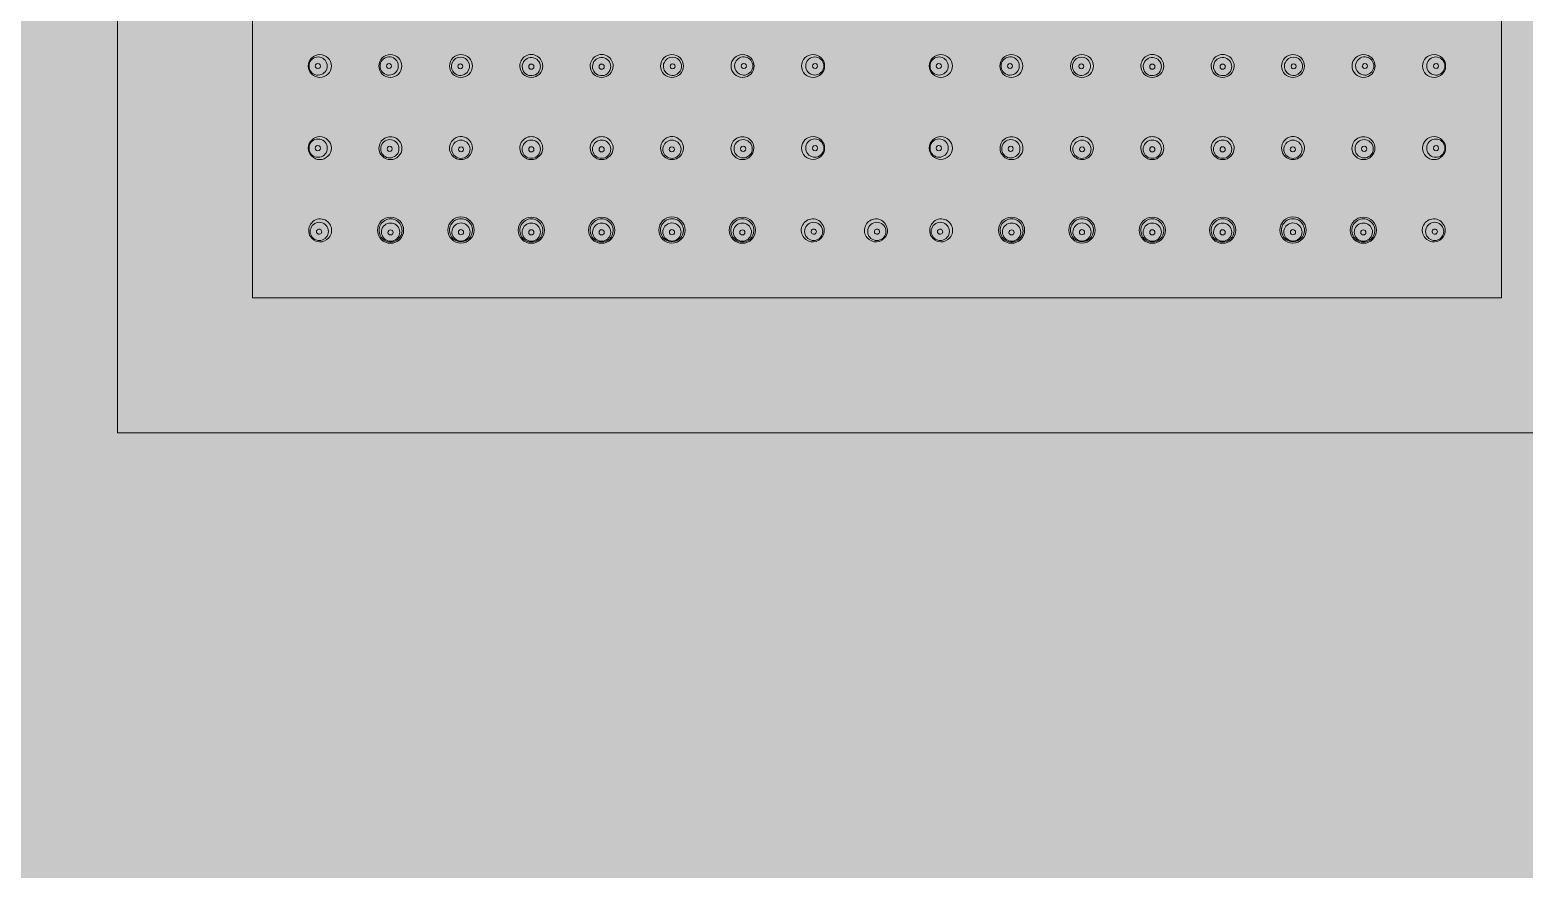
# Model space of a CAD drawing. Header units: metres. Extents: x 8 to 2416, y -346 to 476.
# Drawn here: x 221.1163 to 221.3131, y -110.4637 to -110.3532 of the extents above; entities that cross this region are included whole.
import ezdxf

# ---------------------------------------------------------------- set-up
doc = ezdxf.new("R2010")
doc.units = ezdxf.units.M
doc.linetypes.add('0', pattern=[0])
doc.layers.get('0').update_dxf_attribs({"color": 250, "linetype": '0', "lineweight": 20})
doc.layers.add('baños', color=140, linetype='Continuous', lineweight=0)
doc.layers.add('PLAFON', color=253, linetype='Continuous', lineweight=5)
doc.styles.get("Standard").update_dxf_attribs({"font": 'arial.ttf', "height": 0.1875})

# ---------------------------------------------------------------- blocks, each defined once
blk = doc.blocks.new('A$C3bae67db')
at = {"layer": 'baños'}
for points in [[(0.2000001275641807, 0.2000000241799569), (1.275641352549428e-07, 0.2000000241799569), (1.275641352549428e-07, 2.417995403902751e-08), (0.2000001275641807, 2.417995403902751e-08)], [(0.1822216636463319, 0.1822215602621071), (0.01777859148198413, 0.1822215602621071), (0.01777859148198413, 0.0177784880978038), (0.1822216636463319, 0.0177784880978038)]]:
    blk.add_lwpolyline(points, close=True, dxfattribs=at)
for centre, radius in [((0.05448229008286809, 0.04822083048440717), 0.0003427381330779128), ((0.06374232382266065, 0.04822083048440717), 0.0003427381330779128), ((0.1362579313056553, 0.04822083048440717), 0.0003427381330779128), ((0.1455179650454479, 0.04822083048440717), 0.0003427381330779128), ((0.03594764254646954, 0.02668658888557829), 0.001726273626168971), ((0.04522413281413584, 0.0267089811679817), 0.001726273626168971), ((0.0544796976509847, 0.02668658888557829), 0.001726273626168971), ((0.06374570612022445, 0.02668658888557829), 0.001726273626168971), ((0.07300127095707332, 0.0267089811679817), 0.001726273626168971), ((0.08227776122473962, 0.02668658888557829), 0.001726273626168971), ((0.1177224939035764, 0.02668658888557829), 0.001726273626168971), ((0.1269989841712427, 0.0267089811679817), 0.001726273626168971), ((0.1362545490080915, 0.02668658888557829), 0.001726273626168971), ((0.1455205574773313, 0.02668658888557829), 0.001726273626168971), ((0.1547761223141801, 0.0267089811679817), 0.001726273626168971), ((0.1640526125818464, 0.02668658888557829), 0.001726273626168971)]:
    blk.add_circle(centre, radius, dxfattribs=at)
for centre, radius, start, end in [((0.02663785314141798, 0.04828991417337747), 0.001523801172583426, 0.5747514779052038, 179.4262465459042), ((0.02641315858907411, 0.04831233753500541), 0.001193765215403577, 359.6365954075218, 160.6779287406167), ((0.03592147574657112, 0.04830123208403947), 0.001515209523409549, 0.2469365196410936, 179.7554027190644), ((0.03576950751128471, 0.04830973960579499), 0.001198002774692498, 4.349572792468204, 160.4590152359306), ((0.04521661582064418, 0.04829983204311006), 0.001515209523409549, 0.244597280935595, 179.7530634803589), ((0.04515068339353867, 0.04829041289027813), 0.001195045438537086, 21.80722765049478, 157.7672225745089), ((0.05447950815821834, 0.04830535329136509), 0.001508196546264781, 359.5063520397071, 180.4925711315599), ((0.05448327261931674, 0.04823226595558694), 0.001200198361899698, 180.0407498063049, 160.2387492971683), ((0.0637451057473104, 0.04830535329136509), 0.001508196546264781, 359.5074288684401, 180.4936479602929), ((0.063741341286212, 0.04823226595558694), 0.001200198361899698, 19.76125070283169, 359.9592501936951), ((0.07300799808488456, 0.04829983204311006), 0.001515209523409549, 0.2469365196410936, 179.7554027190644), ((0.07307393051199007, 0.04829041289027813), 0.001195045438537086, 22.2327774254911, 158.1927723495052), ((0.08230313815895762, 0.04830123208403947), 0.001515209523409549, 0.244597280935595, 179.7530634803589), ((0.08245510639424403, 0.04830973960579499), 0.001198002774692498, 19.54098476406944, 175.6504272075318), ((0.09158715569695097, 0.04829288916263508), 0.001523801172583426, 0.5737534540958034, 179.4252485220948), ((0.09181185024929484, 0.04831531252426302), 0.001193765215403577, 19.32207125938375, 180.3634045924782), ((0.108413099431365, 0.04829288916263508), 0.001523801172583426, 0.5747514779052038, 179.4262465459042), ((0.1081884048790211, 0.04831531252426302), 0.001193765215403577, 359.6365954075218, 160.6779287406167), ((0.1176971169693584, 0.04830123208403947), 0.001515209523409549, 0.2469365196410936, 179.7554027190644), ((0.117545148734072, 0.04830973960579499), 0.001198002774692498, 4.349572792468204, 160.4590152359306), ((0.1269922570434314, 0.04829983204311006), 0.001515209523409549, 0.244597280935595, 179.7530634803589), ((0.1269263246163259, 0.04829041289027813), 0.001195045438537086, 21.80722765049478, 157.7672225745089), ((0.1362551493810056, 0.04830535329136509), 0.001508196546264781, 359.5063520397071, 180.4925711315599), ((0.136258913842104, 0.04823226595558694), 0.001200198361899698, 180.0407498063049, 160.2387492971683), ((0.1455207469700976, 0.04830535329136509), 0.001508196546264781, 359.5074288684401, 180.4936479602929), ((0.1455169825089992, 0.04823226595558694), 0.001200198361899698, 19.76125070283169, 359.9592501936951), ((0.1547836393076718, 0.04829983204311006), 0.001515209523409549, 0.2469365196410936, 179.7554027190644), ((0.1548495717347773, 0.04829041289027813), 0.001195045438537086, 22.2327774254911, 158.1927723495052), ((0.1640787793817449, 0.04830123208403947), 0.001515209523409549, 0.244597280935595, 179.7530634803589), ((0.1642307476170313, 0.04830973960579499), 0.001198002774692498, 19.54098476406944, 175.6504272075318), ((0.173362401986898, 0.04828991417337747), 0.001523801172583426, 0.5737534540958034, 179.4252485220948), ((0.1735870965392419, 0.04831233753500541), 0.001193765215403577, 19.32207125938332, 180.3634045924782), ((0.02663785287288967, 0.04832072513925922), 0.001523803867774046, 180.5847748674714, 359.4162231563053), ((0.02641135372616965, 0.04829725282848685), 0.001193765217027741, 179.636596389109, 340.6779286321186), ((0.02642540357485679, 0.04830488196500582), 0.001207791056576054, 160.5363707333086, 180.0027336194925), ((0.02637627761235173, 0.04830665860086114), 0.0003407568798300127, 359.346075732061, 180.3246311100405), ((0.02637626643670821, 0.0483027695821896), 0.0003407458622599414, 179.6707068420732, 359.9999999999364), ((0.02639910873629425, 0.04830470839834433), 0.001207791059114692, 340.5363707599157, 0.002732610598238034), ((0.03592147547076685, 0.04831474333454011), 0.001515211808342921, 180.2663152946292, 359.7360239440766), ((0.03576870870299764, 0.04830287546277745), 0.001198002720139636, 179.8324281218217, 340.4590174576773), ((0.0357750706611828, 0.04830641093863264), 0.001204359554630129, 160.3983028553304, 180.0015083034943), ((0.03574472815851415, 0.04830691647830676), 0.0003418119665338834, 359.8484264500146, 180.1447206987231), ((0.03574472805278539, 0.04830514886458204), 0.0003418119665339049, 179.8484264500145, 0.1447206987231602), ((0.03575830528255075, 0.04830747408396618), 0.001209345381516621, 340.4185567370955, 4.416346836907536), ((0.04521661609644845, 0.0483133432936107), 0.001515211808342921, 180.2639760559234, 359.7336847053708), ((0.04515062373796219, 0.04827434875192793), 0.001201160736598691, 157.0568312886521, 212.9165601568606), ((0.04515062373750744, 0.04827434875229741), 0.001201160737011495, 212.9165601055094, 351.2970902225019), ((0.04513443495054936, 0.04826839792886162), 0.0003418119665338834, 359.8552793012769, 180.1515735499855), ((0.04513443505627812, 0.04826663031510847), 0.0003418119665339049, 179.8552793012768, 0.1515735499854856), ((0.0451506237447834, 0.04827434875366166), 0.001201160729709154, 351.2970901245022, 22.51761903481985), ((0.05447950813184299, 0.04830256055384652), 0.001508175096699564, 180.3864785172691, 359.6124446539787), ((0.05441135045814782, 0.04825181414821245), 0.001128460337495796, 160.0025846814546, 181.0359251744131), ((0.06374510577368575, 0.04830256055384652), 0.001508175096699564, 180.3875553460212, 359.6135214827309), ((0.06381326344738092, 0.04825181414821245), 0.001128460337495796, 358.9640748255869, 19.99741531854547), ((0.0730079978090803, 0.0483133432936107), 0.001515211808342921, 180.2663152946292, 359.7360239440766), ((0.07307399016074534, 0.04827434875366166), 0.001201160729709154, 157.4823809651806, 188.7029098754977), ((0.0730739901680213, 0.04827434875229741), 0.001201160737011495, 188.7029097774981, 327.0834398944905), ((0.07309017895497938, 0.04826839792886162), 0.0003418119665338834, 359.8484264500146, 180.1447206987231), ((0.07309017884925062, 0.04826663031510847), 0.0003418119665339049, 179.8484264500145, 0.1447206987231602), ((0.07307399016756655, 0.04827434875192793), 0.001201160736598691, 327.0834398431394, 22.94316871134834), ((0.08230313843476189, 0.04831474333454011), 0.001515211808342921, 180.2639760559234, 359.7336847053708), ((0.08246630862297799, 0.04830747408396618), 0.001209345381516621, 175.5836531630929, 199.5814432629045), ((0.0824559052025311, 0.04830287546277745), 0.001198002720139636, 199.5409825423227, 0.1675718781782871), ((0.08247988574701459, 0.04830691647830676), 0.0003418119665338834, 359.8552793012769, 180.1515735499855), ((0.08247988585274335, 0.04830514886458204), 0.0003418119665339049, 179.8552793012768, 0.1515735499854856), ((0.08244954324434595, 0.04830641093863264), 0.001204359554630129, 359.9984916965058, 19.6016971446696), ((0.09158715596547928, 0.04832370012851683), 0.001523803867774046, 180.5837768436947, 359.4152251325286), ((0.0918259001020747, 0.04830768338760194), 0.001207791059114692, 179.9972673894018, 199.4636292400843), ((0.0918136551121993, 0.04830022781774446), 0.001193765217027741, 199.3220713678814, 0.3634036108910048), ((0.09184873122601722, 0.04830963359011875), 0.0003407568798300127, 359.6753688899595, 180.6539242679389), ((0.09184874240166074, 0.04830574457144721), 0.0003407458622599414, 180.0000000000635, 0.3292931579268081), ((0.09179960526373954, 0.04830785695426343), 0.001207791056576054, 359.9972663805075, 19.4636292666918), ((0.1084130991628367, 0.04832370012851683), 0.001523803867774046, 180.5847748674714, 359.4162231563053), ((0.1081866000161167, 0.04830022781774446), 0.001193765217027741, 179.636596389109, 340.6779286321186), ((0.1082006498645764, 0.04830785695426343), 0.001207791056576054, 160.5363707333082, 180.0027336194925), ((0.1081515239022988, 0.04830963359011875), 0.0003407568798300127, 359.346075732061, 180.3246311100405), ((0.1081515127266552, 0.04830574457144721), 0.0003407458622599414, 179.6707068420732, 359.9999999999364), ((0.1081743550262413, 0.04830768338760194), 0.001207791059114692, 340.5363707599157, 0.002732610598238034), ((0.1176971166935541, 0.04831474333454011), 0.001515211808342921, 180.2663152946292, 359.7360239440766), ((0.1175443499257849, 0.04830287546277745), 0.001198002720139636, 179.8324281218217, 340.4590174576773), ((0.11755071188397, 0.04830641093863264), 0.001204359554630129, 160.3983028553304, 180.0015083034943), ((0.1175203693813014, 0.04830691647830676), 0.0003418119665338834, 359.8484264500146, 180.1447206987231), ((0.1175203692755726, 0.04830514886458204), 0.0003418119665339049, 179.8484264500145, 0.1447206987231602), ((0.117533946505338, 0.04830747408396618), 0.001209345381516621, 340.4185567370955, 4.416346836907127), ((0.1269922573192357, 0.0483133432936107), 0.001515211808342921, 180.2639760559234, 359.7336847053708), ((0.1269262649607494, 0.04827434875192793), 0.001201160736598691, 157.0568312886517, 212.9165601568606), ((0.1269262649602947, 0.04827434875229741), 0.001201160737011495, 212.9165601055094, 351.2970902225019), ((0.1269100761733366, 0.04826839792886162), 0.0003418119665338834, 359.8552793012769, 180.1515735499855), ((0.1269100762790654, 0.04826663031510847), 0.0003418119665339049, 179.8552793012768, 0.1515735499854856), ((0.1269262649675706, 0.04827434875366166), 0.001201160729709154, 351.2970901245022, 22.51761903481942), ((0.1362551493546302, 0.04830256055384652), 0.001508175096699564, 180.3864785172691, 359.6124446539787), ((0.1361869916809351, 0.04825181414821245), 0.001128460337495796, 160.0025846814546, 181.0359251744131), ((0.145520746996473, 0.04830256055384652), 0.001508175096699564, 180.3875553460212, 359.6135214827309), ((0.1455889046701682, 0.04825181414821245), 0.001128460337495796, 358.9640748255869, 19.99741531854547), ((0.1547836390318675, 0.0483133432936107), 0.001515211808342921, 180.2663152946292, 359.7360239440766), ((0.1548496313835326, 0.04827434875366166), 0.001201160729709154, 157.4823809651801, 188.7029098754977), ((0.1548496313908085, 0.04827434875229741), 0.001201160737011495, 188.7029097774981, 327.0834398944909), ((0.1548658201777666, 0.04826839792886162), 0.0003418119665338834, 359.8484264500146, 180.1447206987231), ((0.1548658200720379, 0.04826663031510847), 0.0003418119665339049, 179.8484264500145, 0.1447206987231602), ((0.1548496313903538, 0.04827434875192793), 0.001201160736598691, 327.0834398431394, 22.94316871134834), ((0.1640787796575491, 0.04831474333454011), 0.001515211808342921, 180.2639760559234, 359.7336847053708), ((0.1642419498457652, 0.04830747408396618), 0.001209345381516621, 175.5836531630925, 199.5814432629045), ((0.1642315464253183, 0.04830287546277745), 0.001198002720139636, 199.5409825423227, 0.1675718781782871), ((0.1642555269698018, 0.04830691647830676), 0.0003418119665338834, 359.8552793012769, 180.1515735499855), ((0.1642555270755306, 0.04830514886458204), 0.0003418119665339049, 179.8552793012768, 0.1515735499854856), ((0.1642251844671332, 0.04830641093863264), 0.001204359554630129, 359.9984916965058, 19.6016971446696), ((0.1733624022554263, 0.04832072513925922), 0.001523803867774046, 180.5837768436947, 359.4152251325286), ((0.1736011463920217, 0.04830470839834433), 0.001207791059114692, 179.9972673894018, 199.4636292400843), ((0.1735889014021463, 0.04829725282848685), 0.001193765217027741, 199.3220713678814, 0.3634036108910048), ((0.1736239775159643, 0.04830665860086114), 0.0003407568798300127, 359.6753688899595, 180.6539242679389), ((0.1736239886916078, 0.0483027695821896), 0.0003407458622599414, 180.0000000000635, 0.3292931579268081), ((0.1735748515534592, 0.04830488196500582), 0.001207791056576054, 359.9972663805075, 19.46362926669136), ((0.0266387950550584, 0.03748027083832639), 0.001523560504830024, 0.5584262577229699, 179.4438626310407), ((0.02663879445433714, 0.03751034683017096), 0.001523564837230641, 180.5749321923367, 359.4273566964541), ((0.02641404869312147, 0.03748677456723826), 0.00119389333313216, 179.6410510969565, 340.6700218788732), ((0.02642785375608447, 0.03749431197052999), 0.00120767496975197, 160.5328952513857, 180.002746965788), ((0.02641580915472197, 0.0375015998165189), 0.001193893552601191, 359.6382842799194, 160.6700129615116), ((0.02637921602647886, 0.03749593283466979), 0.0003407760450881728, 359.6740150186533, 180.3195815855062), ((0.02637921581206548, 0.0374920932419478), 0.0003407760450880885, 179.6740150187168, 0.3195815854410826), ((0.02640200394601244, 0.03749406266106448), 0.001207674969753276, 340.5328952600324, 0), ((0.03593772851670884, 0.03749141499386255), 0.001510635915196017, 359.5106951228642, 180.5562638595077), ((0.03593772813631269, 0.03749206581710141), 0.001510641993610608, 180.5809473250861, 359.4860116572814), ((0.0358497349675222, 0.03740962227572808), 0.001200928035992184, 179.92580103304, 340.1673369226745), ((0.03584852868878308, 0.03741117749663303), 0.00119972075021922, 160.3105915023508, 180), ((0.03584887435952488, 0.03740852269660522), 0.001200943033476937, 359.9331528515922, 160.1968952919807), ((0.03583517330887709, 0.03739590891305156), 0.0003424123588572697, 359.9019781301491, 179.907487058293), ((0.03583517325408003, 0.03739587598883176), 0.0003424123588573842, 179.9019778471349, 359.9074873413071), ((0.03585009761011726, 0.03740705762276875), 0.001199718968097798, 340.2766783095561, 0.003053155092960894), ((0.04521341857773997, 0.03749560606109625), 0.001509211767642307, 166.828532229629, 359.243894026229), ((0.04521488791849926, 0.0375076357333306), 0.001507949430811743, 358.7861149333493, 167.2863113225147), ((0.04522005456849776, 0.03734555167048015), 0.001200943033476937, 19.80310470801976, 180.0668471484078), ((0.04523375561914555, 0.03733293788692649), 0.0003424123588572697, 0.09251294170702966, 180.0980218698508), ((0.04522040023923957, 0.03734820647050796), 0.00119972075021922, 0, 19.68940849764915), ((0.05447967492748695, 0.03750705970290014), 0.001508573317714411, 358.8207356911439, 181.1783762100055), ((0.05447967483312688, 0.03749472655624331), 0.001508369991397104, 180.7099927432195, 359.2891192542868), ((0.05447514442696821, 0.0373544915322519), 0.001195992791243886, 160.2964487053675, 179.9991928352202), ((0.05448032528509295, 0.03735122465544904), 0.00120197248215199, 0.1605960866830021, 160.2331046607047), ((0.05448089276453949, 0.03733025109221089), 0.0003427171174496419, 0.1454795033560317, 179.8585834045856), ((0.06374493897804179, 0.03750705970290014), 0.001508573317714411, 358.8216237899945, 181.1792643088561), ((0.06374493907240186, 0.03749472655624331), 0.001508369991397104, 180.7108807457132, 359.2900072567805), ((0.0637442886204358, 0.03735122465544904), 0.00120197248215199, 19.76689533929529, 179.839403913317), ((0.06374372114098925, 0.03733025109221089), 0.0003427171174496419, 0.1414165954143968, 179.854520496644), ((0.06374946947856053, 0.0373544915322519), 0.001195992791243886, 0.0008071647797915169, 19.70355129463293), ((0.07300972598702948, 0.0375076357333306), 0.001507949430811743, 12.71368867748525, 181.2138850666507), ((0.07301119532778877, 0.03749560606109625), 0.001509211767642307, 180.756105973771, 13.17146777037103), ((0.07300421366628917, 0.03734820647050796), 0.00119972075021922, 160.3105915023508, 180), ((0.07300455933703098, 0.03734555167048015), 0.001200943033476937, 359.9331528515922, 160.1968952919807), ((0.07299085828638319, 0.03733293788692649), 0.0003424123588572697, 359.9019781301491, 179.907487058293), ((0.0822868853888199, 0.03749141499386255), 0.001510635915196017, 359.4437361404923, 180.4893048771358), ((0.08228688576921606, 0.03749206581710141), 0.001510641993610608, 180.5139883427186, 359.4190526749139), ((0.08237573954600386, 0.03740852269660522), 0.001200943033476937, 19.80310470801976, 180.0668471484078), ((0.08237451629541148, 0.03740705762276875), 0.001199718968097798, 179.996946844907, 199.7233216904439), ((0.08237487893800655, 0.03740962227572808), 0.001200928035992184, 199.8326630773255, 0.07419896695995848), ((0.08238944059665165, 0.03739590891305156), 0.0003424123588572697, 0.09251294170702966, 180.0980218698508), ((0.08238944065144871, 0.03739587598883176), 0.0003424123588573842, 180.0925126586928, 0.09802215286506169), ((0.08237608521674566, 0.03741117749663303), 0.00119972075021922, 0, 19.68940849764915), ((0.09158621378331055, 0.037483245827584), 0.001523560504830024, 0.5561373689593011, 179.441573742277), ((0.0915862143840318, 0.03751332181942857), 0.001523564837230641, 180.5726433035475, 359.4250678076634), ((0.09180919968364698, 0.03750457480577651), 0.001193893552601191, 19.32998703848845, 180.3617157200807), ((0.09182300489258388, 0.03749703765032208), 0.001207674969753276, 180, 199.4671047399676), ((0.09181096014524748, 0.03748974955649587), 0.00119389333313216, 199.3299781211269, 0.3589489030434814), ((0.09184579281189009, 0.0374989078239274), 0.0003407760450881728, 359.6804184144938, 180.3259849813467), ((0.09184579302630347, 0.03749506823120541), 0.0003407760450880885, 179.6804184145589, 0.3259849812831996), ((0.09179715508228448, 0.0374972869597876), 0.00120767496975197, 359.997253034212, 19.4671047486143), ((0.1084140413450054, 0.037483245827584), 0.001523560504830024, 0.5584262577229699, 179.4438626310407), ((0.1084140407442842, 0.03751332181942857), 0.001523564837230641, 180.5749321923367, 359.4273566964525), ((0.1081892949830685, 0.03748974955649587), 0.00119389333313216, 179.6410510969565, 340.6700218788732), ((0.1082031000460315, 0.0374972869597876), 0.00120767496975197, 160.5328952513857, 180.002746965788), ((0.108191055444669, 0.03750457480577651), 0.001193893552601191, 359.6382842799194, 160.6700129615116), ((0.1081544623164259, 0.0374989078239274), 0.0003407760450881728, 359.6740150186533, 180.3195815855062), ((0.1081544621020125, 0.03749506823120541), 0.0003407760450880885, 179.6740150187168, 0.3195815854410826), ((0.1081772502357321, 0.03749703765032208), 0.001207674969753276, 340.5328952600324, 0), ((0.1177133697394961, 0.03749141499386255), 0.001510635915196017, 359.5106951228642, 180.5562638595077), ((0.1177133693590999, 0.03749206581710141), 0.001510641993610608, 180.5809473250861, 359.4860116572814), ((0.1176253761903094, 0.03740962227572808), 0.001200928035992184, 179.92580103304, 340.1673369226745), ((0.1176241699115703, 0.03741117749663303), 0.00119972075021922, 160.3105915023508, 180), ((0.1176245155823121, 0.03740852269660522), 0.001200943033476937, 359.9331528515922, 160.1968952919803), ((0.1176108144768673, 0.03739587598883176), 0.0003424123588573842, 179.9019778471349, 359.9074873413071), ((0.1176108145316643, 0.03739590891305156), 0.0003424123588572697, 359.9019781301491, 179.907487058293), ((0.1176257388329045, 0.03740705762276875), 0.001199718968097798, 340.2766783095565, 0.003053155092960894), ((0.1269890598005272, 0.03749560606109625), 0.001509211767642307, 166.828532229629, 359.243894026229), ((0.1269905291412865, 0.0375076357333306), 0.001507949430811743, 358.7861149333493, 167.2863113225147), ((0.126995695791285, 0.03734555167048015), 0.001200943033476937, 19.80310470801934, 180.0668471484078), ((0.1270093968419328, 0.03733293788692649), 0.0003424123588572697, 0.09251294170702966, 180.0980218698508), ((0.1269960414620268, 0.03734820647050796), 0.00119972075021922, 0, 19.68940849764915), ((0.1362553161502742, 0.03750705970290014), 0.001508573317714411, 358.8207356911439, 181.1783762100055), ((0.1362553160559141, 0.03749472655624331), 0.001508369991397104, 180.7099927432195, 359.2891192542868), ((0.1362507856497555, 0.0373544915322519), 0.001195992791243886, 160.2964487053675, 179.9991928352202), ((0.1362559665078802, 0.03735122465544904), 0.00120197248215199, 0.1605960866830021, 160.2331046607047), ((0.1362565339873267, 0.03733025109221089), 0.0003427171174496419, 0.1454795033560317, 179.8585834045856), ((0.145520580200829, 0.03750705970290014), 0.001508573317714411, 358.8216237899945, 181.1792643088561), ((0.1455205802951891, 0.03749472655624331), 0.001508369991397104, 180.7108807457132, 359.2900072567805), ((0.145519929843223, 0.03735122465544904), 0.00120197248215199, 19.76689533929529, 179.839403913317), ((0.1455193623637765, 0.03733025109221089), 0.0003427171174496419, 0.1414165954143968, 179.854520496644), ((0.1455251107013478, 0.0373544915322519), 0.001195992791243886, 0.0008071647797915169, 19.7035512946325), ((0.1547853672098167, 0.0375076357333306), 0.001507949430811743, 12.71368867748525, 181.2138850666507), ((0.154786836550576, 0.03749560606109625), 0.001509211767642307, 180.756105973771, 13.17146777037103), ((0.1547798548890764, 0.03734820647050796), 0.00119972075021922, 160.3105915023508, 180), ((0.1547802005598182, 0.03734555167048015), 0.001200943033476937, 359.9331528515922, 160.1968952919803), ((0.1547664995091704, 0.03733293788692649), 0.0003424123588572697, 359.9019781301491, 179.907487058293), ((0.1640625266116071, 0.03749141499386255), 0.001510635915196017, 359.4437361404923, 180.4893048771358), ((0.1640625269920033, 0.03749206581710141), 0.001510641993610608, 180.5139883427186, 359.4190526749139), ((0.1641513807687911, 0.03740852269660522), 0.001200943033476937, 19.80310470801934, 180.0668471484078), ((0.1641501575181987, 0.03740705762276875), 0.001199718968097798, 179.996946844907, 199.7233216904439), ((0.1641505201607938, 0.03740962227572808), 0.001200928035992184, 199.8326630773255, 0.07419896695995848), ((0.1641650818194389, 0.03739590891305156), 0.0003424123588572697, 0.09251294170702966, 180.0980218698508), ((0.164165081874236, 0.03739587598883176), 0.0003424123588573842, 180.0925126586928, 0.09802215286506169), ((0.1641517264395329, 0.03741117749663303), 0.00119972075021922, 0, 19.68940849764915), ((0.1733614600732576, 0.03748027083832639), 0.001523560504830024, 0.5561373689593011, 179.441573742277), ((0.1733614606739788, 0.03751034683017096), 0.001523564837230641, 180.5726433035458, 359.4250678076634), ((0.173584445973594, 0.0375015998165189), 0.001193893552601191, 19.32998703848845, 180.3617157200807), ((0.1735982511823035, 0.03749406266106448), 0.001207674969753276, 180, 199.4671047399676), ((0.1735862064351945, 0.03748677456723826), 0.00119389333313216, 199.3299781211269, 0.3589489030434814), ((0.1736210391018371, 0.03749593283466979), 0.0003407760450881728, 359.6804184144938, 180.3259849813467), ((0.1736210393162505, 0.0374920932419478), 0.0003407760450880885, 179.6804184145589, 0.3259849812831996), ((0.1735724013722315, 0.03749431197052999), 0.00120767496975197, 359.997253034212, 19.4671047486143), ((0.04521883131813276, 0.03734408659664368), 0.001199718968097798, 179.996946844907, 199.7233216904439), ((0.04521919396050045, 0.03734665124960301), 0.001200928035992184, 199.8326630773255, 0.07419896695995848), ((0.04523375567394261, 0.03733290496270669), 0.0003424123588573842, 180.0925126586928, 0.09802215286506169), ((0.05448111998019023, 0.03735787038669613), 0.001201973046303671, 180.1602606542332, 340.0846719199311), ((0.05448089270360335, 0.03733196717152154), 0.000342717117449731, 180.1454795032274, 359.8585834046492), ((0.05448629616487644, 0.03735461103354609), 0.001195996880989198, 340.1470106921285, 359.9991694389859), ((0.06373831774087968, 0.03735461103354609), 0.001195996880989198, 180.0008305610141, 199.8529893078715), ((0.06374349392533851, 0.03735787038669613), 0.001201973046303671, 199.915328080069, 359.8397393457685), ((0.0637437212019254, 0.03733196717152154), 0.000342717117449731, 180.1414165953509, 359.8545204967726), ((0.0730054199450283, 0.03734665124960301), 0.001200928035992184, 179.92580103304, 340.1673369226745), ((0.07299085823158613, 0.03733290496270669), 0.0003424123588573842, 179.9019778471349, 359.9074873413071), ((0.07300578258762336, 0.03734408659664368), 0.001199718968097798, 340.2766783095561, 0.003053155092960894), ((0.1269944725406926, 0.03734408659664368), 0.001199718968097798, 179.996946844907, 199.7233216904439), ((0.1269948351832877, 0.03734665124960301), 0.001200928035992184, 199.8326630773255, 0.07419896695995848), ((0.1270093968967299, 0.03733290496270669), 0.0003424123588573842, 180.0925126586928, 0.09802215286506169), ((0.1362567612029775, 0.03735787038669613), 0.001201973046303671, 180.1602606542315, 340.0846719199311), ((0.1362565339263906, 0.03733196717152154), 0.000342717117449731, 180.1454795032274, 359.8585834046492), ((0.1362619373874363, 0.03735461103354609), 0.001195996880989198, 340.1470106921285, 359.9991694389859), ((0.1455139589634395, 0.03735461103354609), 0.001195996880989198, 180.0008305610141, 199.8529893078715), ((0.1455191351481258, 0.03735787038669613), 0.001201973046303671, 199.915328080069, 359.8397393457668), ((0.1455193624247126, 0.03733196717152154), 0.000342717117449731, 180.1414165953509, 359.8545204967726), ((0.1547810611678155, 0.03734665124960301), 0.001200928035992184, 179.92580103304, 340.1673369226745), ((0.1547664994543734, 0.03733290496270669), 0.0003424123588573842, 179.9019778471349, 359.9074873413071), ((0.1547814238101832, 0.03734408659664368), 0.001199718968097798, 340.2766783095565, 0.003053155092960894), ((0.02668835295797045, 0.02665505352376485), 0.001521988814155353, 80.54815256121559, 211.6333361674778), ((0.02655997301460822, 0.02652420001217237), 0.001200817506817739, 359.9068270054257, 160.0843865683467), ((0.02668618238338105, 0.02667135458144898), 0.001506273214753162, 319.5304199536452, 80.36488295535528), ((0.03594856698939886, 0.02667253257871138), 0.001508967363600021, 357.8229479661159, 182.0301807567156), ((0.03594870799813954, 0.02642697481593004), 0.001202472454991783, 0.3589689066509878, 160.1830485852777), ((0.04522320837097915, 0.02669492486114322), 0.001508967363600021, 357.9698192432843, 182.1770520338841), ((0.04522306736246584, 0.02644936709833345), 0.001202472454991783, 19.81695141472233, 179.641031093349), ((0.05447989808065223, 0.02667391343092262), 0.001508910434373833, 357.9993150835639, 182.0003996025396), ((0.05447933488515311, 0.02643194665406767), 0.001202398407140004, 0.3318408663501854, 160.2005550083285), ((0.06374550569055693, 0.02667391343092262), 0.001508910434373833, 357.9996003974603, 182.0006849164357), ((0.06374606888628342, 0.02643194665406767), 0.001202398407140004, 19.79944499167147, 179.6681591336499), ((0.07300219540023001, 0.02669492486114322), 0.001508967363600021, 357.8229479661159, 182.0301807567156), ((0.07300233640874332, 0.02644936709833345), 0.001202472454991783, 0.3589689066509878, 160.1830485852777), ((0.0822768367818103, 0.02667253257871138), 0.001508967363600021, 357.9698192432843, 182.1770520338841), ((0.08227669577306962, 0.02642697481593004), 0.001202472454991783, 19.81695141472233, 179.641031093349), ((0.0915392213878281, 0.02667135458144898), 0.001506273214753162, 99.63511704464473, 220.4695800463544), ((0.09166543075660094, 0.02652420001217237), 0.001200817506817739, 19.9156134316533, 180.0931729945744), ((0.09153705081323871, 0.02665505352376485), 0.001521988814155353, 328.3666638325222, 99.45184743878444), ((0.09985813866762783, 0.02667135458144898), 0.001506273214753162, 99.63511704464473, 220.4695800463544), ((0.09998434803640066, 0.02652420001217237), 0.001200817506817739, 19.9156134316533, 180.0931729945744), ((0.09985596809303843, 0.02665505352376485), 0.001521988814155353, 328.3666638325222, 99.45184743878444), ((0.1084632043150773, 0.02665505352376485), 0.001521988814155353, 80.54815256121559, 211.6333361674778), ((0.108334824371715, 0.02652420001217237), 0.001200817506817739, 359.9068270054257, 160.0843865683467), ((0.1084610337404879, 0.02667135458144898), 0.001506273214753162, 319.5304199536455, 80.36488295535524), ((0.1177234183465057, 0.02667253257871138), 0.001508967363600021, 357.8229479661159, 182.0301807567156), ((0.1177235593552464, 0.02642697481593004), 0.001202472454991783, 0.3589689066509878, 160.1830485852777), ((0.126998059728086, 0.02669492486114322), 0.001508967363600021, 357.9698192432843, 182.1770520338841), ((0.1269979187195727, 0.02644936709833345), 0.001202472454991783, 19.81695141472233, 179.641031093349), ((0.1362547494377591, 0.02667391343092262), 0.001508910434373833, 357.9993150835643, 182.0003996025396), ((0.1362541862420326, 0.02643194665406767), 0.001202398407140004, 0.3318408663501854, 160.2005550083285), ((0.1455203570476638, 0.02667391343092262), 0.001508910434373833, 357.9996003974603, 182.0006849164357), ((0.1455209202431629, 0.02643194665406767), 0.001202398407140004, 19.79944499167146, 179.6681591336499), ((0.1547770467573368, 0.02669492486114322), 0.001508967363600021, 357.8229479661159, 182.0301807567156), ((0.1547771877658501, 0.02644936709833345), 0.001202472454991783, 0.3589689066509878, 160.1830485852777), ((0.1640516881389171, 0.02667253257871138), 0.001508967363600021, 357.9698192432843, 182.1770520338841), ((0.1640515471301764, 0.02642697481593004), 0.001202472454991783, 19.81695141472233, 179.641031093349), ((0.1733140727449349, 0.02667135458144898), 0.001506273214753162, 99.63511704464469, 220.4695800463544), ((0.1734402821137078, 0.02652420001217237), 0.001200817506817739, 19.91561343165329, 180.0931729945744), ((0.1733119021703455, 0.02665505352376485), 0.001521988814155353, 328.3666638325222, 99.45184743878444), ((0.02656214025953751, 0.02652895707930369), 0.001200821812368165, 179.9070834077331, 340.0164505868466), ((0.02655749825337672, 0.02653102697913923), 0.00119617823364954, 160.3514577205627, 180.0058689435308), ((0.02667146049041413, 0.0266604096107379), 0.001510474982378461, 212.1423970633519, 320.2087241241978), ((0.02654205190149561, 0.02650572673504925), 0.0003417448353014675, 143.4591566175694, 215.8037251876988), ((0.02654379855423805, 0.02650624008111535), 0.0003434622621792048, 215.7027211554145, 279.6381933280271), ((0.02654136459543999, 0.02650533577721248), 0.0003414261719296849, 69.53359209067597, 143.3377727266896), ((0.02654419348707826, 0.02650326509185774), 0.000340463161306216, 279.6564916593664, 353.561733304989), ((0.02654142169056151, 0.02650338848794931), 0.0003432313649668054, 353.5931482232722, 69.65618205706912), ((0.02656461747185723, 0.02652212379907937), 0.001196171468180108, 340.2835028898117, 0.005914314197119606), ((0.03594852879812471, 0.02664273499817327), 0.001508167584307319, 180.8988493815665, 359.0998149017747), ((0.0359367025284687, 0.0264343322193632), 0.001188687084480606, 160.3205009243844, 179.9977989997734), ((0.03595047069982549, 0.02644191313401834), 0.001202478864778748, 180.359042434974, 339.9504803202509), ((0.03594975761118668, 0.02639681854142495), 0.0003427216785175545, 0.3316643734356975, 179.6745511584029), ((0.03594975739791018, 0.02640074912255486), 0.0003427216785174244, 180.3316643732419, 359.6745511585951), ((0.03596245409856103, 0.02643455603583433), 0.001188702755491038, 340.0855827822086, 359.9977080007025), ((0.04522324656248067, 0.02666512728060511), 0.001508167584307319, 180.9001850982253, 359.1011506184335), ((0.04520932126204436, 0.02645694831823775), 0.001188702755491038, 180.0022919992975, 199.9144172177913), ((0.04522130466055252, 0.02646430541645017), 0.001202478864778748, 200.0495196797492, 359.640957565026), ((0.0452220177494187, 0.02641921082382837), 0.0003427216785175545, 0.325448841597066, 179.6683356265643), ((0.04522201796246783, 0.02642314140495827), 0.0003427216785174244, 180.3254488414049, 359.6683356267581), ((0.04523507283190931, 0.02645672450179504), 0.001188687084480606, 0.002201000226615922, 19.679499075616), ((0.05447989800812003, 0.02664483174987353), 0.001508175294152605, 180.8961877184803, 359.1035269676771), ((0.05446754951820232, 0.02643883786970136), 0.001188978101211688, 160.3206322798202, 179.9979251928167), ((0.05448101657564486, 0.02644619958888583), 0.001202467430117421, 180.3487255595719, 339.9526601246038), ((0.05448018144100253, 0.02640175909308695), 0.0003427214496676189, 0.3212440237048805, 179.6801582375024), ((0.05448018139393618, 0.02640559380273189), 0.0003427214496652206, 180.3212439525, 359.6801583086421), ((0.05449272013104611, 0.02643895539338459), 0.001188992995398989, 340.0872666414435, 359.9978397821129), ((0.06374550576308913, 0.02664483174987353), 0.001508175294152605, 180.8964730323229, 359.1038122815197), ((0.06373268364016305, 0.02643895539338459), 0.001188992995398989, 180.0021602178871, 199.9127333585565), ((0.0637443871955643, 0.02644619958888583), 0.001202467430117421, 200.0473398753963, 359.651274440428), ((0.06374522233020663, 0.02640175909308695), 0.0003427214496676189, 0.319841762497594, 179.6787559762952), ((0.06374522237727298, 0.02640559380273189), 0.0003427214496652206, 180.3198416913579, 359.6787560475), ((0.06375785425300684, 0.02643883786970136), 0.001188978101211688, 0.002074807183306674, 19.67936772018027), ((0.07300215720872849, 0.02666512728060511), 0.001508167584307319, 180.8988493815665, 359.0998149017747), ((0.07299033093929985, 0.02645672450179504), 0.001188687084480606, 160.3205009243844, 179.9977989997734), ((0.07300409911065664, 0.02646430541645017), 0.001202478864778748, 180.359042434974, 339.9504803202509), ((0.07300338602179046, 0.02641921082382837), 0.0003427216785175545, 0.3316643734356975, 179.6745511584029), ((0.07300338580874133, 0.02642314140495827), 0.0003427216785174244, 180.3316643732419, 359.6745511585951), ((0.07301608250939218, 0.02645694831823775), 0.001188702755491038, 340.0855827822086, 359.9977080007025), ((0.08227687497308445, 0.02664273499817327), 0.001508167584307319, 180.9001850982253, 359.1011506184335), ((0.08226294967264813, 0.02643455603583433), 0.001188702755491038, 180.0022919992975, 199.9144172177913), ((0.08227493307138367, 0.02644191313401834), 0.001202478864778748, 200.0495196797492, 359.640957565026), ((0.08227564616002248, 0.02639681854142495), 0.0003427216785175545, 0.325448841597066, 179.6683356265643), ((0.08227564637329898, 0.02640074912255486), 0.0003427216785174244, 180.3254488414049, 359.6683356267581), ((0.08228870124274046, 0.0264343322193632), 0.001188687084480606, 0.002201000226615922, 19.679499075616), ((0.09155394328079502, 0.0266604096107379), 0.001510474982378461, 219.7912758758021, 327.8576029366485), ((0.09166078629935193, 0.02652212379907937), 0.001196171468180108, 179.9940856858028, 199.7164971101882), ((0.09166326351167164, 0.02652895707930369), 0.001200821812368165, 199.9835494131534, 0.09291659226688478), ((0.09168398208064765, 0.02650338848794931), 0.0003432313649668054, 110.3438179429309, 186.4068517767278), ((0.09168121028435827, 0.02650326509185774), 0.000340463161306216, 186.4382666950106, 260.3435083406337), ((0.09168403917576917, 0.02650533577721248), 0.0003414261719296849, 36.66222727331041, 110.4664079093242), ((0.09168160521697111, 0.02650624008111535), 0.0003434622621792048, 260.3618066719729, 324.2972788445859), ((0.09168335186971355, 0.02650572673504925), 0.0003417448353014675, 324.1962748123012, 36.54084338243106), ((0.09166790551783244, 0.02653102697913923), 0.00119617823364954, 359.9941310564691, 19.64854227943771), ((0.09987286056059475, 0.0266604096107379), 0.001510474982378461, 219.7912758758021, 327.8576029366485), ((0.09997970357915165, 0.02652212379907937), 0.001196171468180108, 179.9940856858028, 199.7164971101882), ((0.09998218079147136, 0.02652895707930369), 0.001200821812368165, 199.9835494131534, 0.09291659226688478), ((0.1000028993604474, 0.02650338848794931), 0.0003432313649668054, 110.3438179429309, 186.4068517767278), ((0.100000127564158, 0.02650326509185774), 0.000340463161306216, 186.4382666950106, 260.3435083406337), ((0.1000029564555689, 0.02650533577721248), 0.0003414261719296849, 36.66222727331041, 110.4664079093242), ((0.1000005224967708, 0.02650624008111535), 0.0003434622621792048, 260.3618066719729, 324.2972788445859), ((0.1000022691495133, 0.02650572673504925), 0.0003417448353014675, 324.1962748123012, 36.54084338243106), ((0.09998682279763216, 0.02653102697913923), 0.00119617823364954, 359.9941310564691, 19.64854227943771), ((0.1083369916166443, 0.02652895707930369), 0.001200821812368165, 179.9070834077331, 340.0164505868466), ((0.1083323496104835, 0.02653102697913923), 0.00119617823364954, 160.3514577205623, 180.0058689435308), ((0.108446311847521, 0.0266604096107379), 0.001510474982378461, 212.1423970633515, 320.2087241241978), ((0.1083169032586024, 0.02650572673504925), 0.0003417448353014675, 143.4591566175694, 215.8037251876988), ((0.1083186499113449, 0.02650624008111535), 0.0003434622621792048, 215.7027211554145, 279.638193328027), ((0.1083162159525468, 0.02650533577721248), 0.0003414261719296849, 69.53359209067582, 143.3377727266896), ((0.1083190448439577, 0.02650326509185774), 0.000340463161306216, 279.6564916593663, 353.5617333049894), ((0.1083162730476683, 0.02650338848794931), 0.0003432313649668054, 353.5931482232722, 69.65618205706906), ((0.1083394688289641, 0.02652212379907937), 0.001196171468180108, 340.2835028898117, 0.005914314197119606), ((0.1177233801552315, 0.02664273499817327), 0.001508167584307319, 180.8988493815665, 359.0998149017747), ((0.1177115538855755, 0.0264343322193632), 0.001188687084480606, 160.320500924384, 179.9977989997734), ((0.1177253220569323, 0.02644191313401834), 0.001202478864778748, 180.359042434974, 339.9504803202509), ((0.1177246089682935, 0.02639681854142495), 0.0003427216785175545, 0.3316643734356975, 179.6745511584029), ((0.117724608755017, 0.02640074912255486), 0.0003427216785174244, 180.3316643732419, 359.6745511585951), ((0.1177373054556679, 0.02643455603583433), 0.001188702755491038, 340.0855827822086, 359.9977080007025), ((0.1269980979195875, 0.02666512728060511), 0.001508167584307319, 180.9001850982253, 359.1011506184335), ((0.1269841726189238, 0.02645694831823775), 0.001188702755491038, 180.0022919992975, 199.9144172177913), ((0.1269961560176593, 0.02646430541645017), 0.001202478864778748, 200.0495196797492, 359.640957565026), ((0.1269968691065255, 0.02641921082382837), 0.0003427216785175545, 0.325448841597066, 179.6683356265643), ((0.1269968693195747, 0.02642314140495827), 0.0003427216785174244, 180.3254488414049, 359.6683356267581), ((0.1270099241890161, 0.02645672450179504), 0.001188687084480606, 0.002201000226615922, 19.67949907561558), ((0.1362547493652269, 0.02664483174987353), 0.001508175294152605, 180.8961877184803, 359.1035269676771), ((0.1362424008753091, 0.02643883786970136), 0.001188978101211688, 160.3206322798197, 179.9979251928167), ((0.1362558679327517, 0.02644619958888583), 0.001202467430117421, 180.3487255595719, 339.9526601246038), ((0.1362550327981094, 0.02640175909308695), 0.0003427214496676189, 0.3212440237048805, 179.6801582375024), ((0.136255032751043, 0.02640559380273189), 0.0003427214496652206, 180.3212439525, 359.6801583086421), ((0.1362675714881529, 0.02643895539338459), 0.001188992995398989, 340.0872666414435, 359.9978397821129), ((0.145520357120196, 0.02664483174987353), 0.001508175294152605, 180.8964730323229, 359.1038122815197), ((0.1455075349972699, 0.02643895539338459), 0.001188992995398989, 180.0021602178871, 199.9127333585565), ((0.1455192385526711, 0.02644619958888583), 0.001202467430117421, 200.0473398753963, 359.651274440428), ((0.1455200736873135, 0.02640175909308695), 0.0003427214496676189, 0.319841762497594, 179.6787559762952), ((0.1455200737343798, 0.02640559380273189), 0.0003427214496652206, 180.3198416913579, 359.6787560475), ((0.1455327056101137, 0.02643883786970136), 0.001188978101211688, 0.002074807183306674, 19.67936772017984), ((0.1547770085658353, 0.02666512728060511), 0.001508167584307319, 180.8988493815665, 359.0998149017747), ((0.1547651822964067, 0.02645672450179504), 0.001188687084480606, 160.320500924384, 179.9977989997734), ((0.1547789504677635, 0.02646430541645017), 0.001202478864778748, 180.359042434974, 339.9504803202509), ((0.1547782373788973, 0.02641921082382837), 0.0003427216785175545, 0.3316643734356975, 179.6745511584029), ((0.1547782371658482, 0.02642314140495827), 0.0003427216785174244, 180.3316643732419, 359.6745511585951), ((0.1547909338662716, 0.02645694831823775), 0.001188702755491038, 340.0855827822086, 359.9977080007025), ((0.1640517263301913, 0.02664273499817327), 0.001508167584307319, 180.9001850982253, 359.1011506184335), ((0.164037801029755, 0.02643455603583433), 0.001188702755491038, 180.0022919992975, 199.9144172177913), ((0.1640497844284905, 0.02644191313401834), 0.001202478864778748, 200.0495196797492, 359.640957565026), ((0.1640504975171293, 0.02639681854142495), 0.0003427216785175545, 0.325448841597066, 179.6683356265643), ((0.1640504977304058, 0.02640074912255486), 0.0003427216785174244, 180.3254488414049, 359.6683356267581), ((0.1640635525998473, 0.0264343322193632), 0.001188687084480606, 0.002201000226615922, 19.67949907561558), ((0.1733287946379019, 0.0266604096107379), 0.001510474982378461, 219.7912758758021, 327.8576029366485), ((0.1734356376564588, 0.02652212379907937), 0.001196171468180108, 179.9940856858028, 199.7164971101882), ((0.1734381148687785, 0.02652895707930369), 0.001200821812368165, 199.9835494131534, 0.09291659226688478), ((0.1734588334377545, 0.02650338848794931), 0.0003432313649668054, 110.3438179429309, 186.4068517767278), ((0.1734560616412377, 0.02650326509185774), 0.000340463161306216, 186.438266695011, 260.3435083406337), ((0.173458890532876, 0.02650533577721248), 0.0003414261719296849, 36.66222727331041, 110.466407909324), ((0.1734564565740779, 0.02650624008111535), 0.0003434622621792048, 260.3618066719729, 324.2972788445859), ((0.1734582032268204, 0.02650572673504925), 0.0003417448353014675, 324.1962748123012, 36.54084338243106), ((0.1734427568749393, 0.02653102697913923), 0.00119617823364954, 359.9941310564691, 19.64854227943728)]:
    blk.add_arc(centre, radius, start, end, dxfattribs=at)
blk = doc.blocks.new('PL BASE 2N NASAS 09')
at = {"layer": 'baños'}
blk.add_blockref('A$C3bae67db', (171.1635954123708, -19.96723879485315), dxfattribs=at)
at = {"layer": 'baños', "linetype": 'Continuous', "flags": 8}
for tag, p in [('MODELNUMBER', (167.1329024166141, -5.630616461235325, 2.857834639711941e-07)), ('TRADENAME', (167.1329024166694, -5.630658418648187, 2.857834639711941e-07)), ('MATERIAL', (167.132902416781, -5.630742991131916, 2.857834639711941e-07)), ('PRODUCT', (167.1329024167253, -5.630700704890165, 2.857834639711941e-07)), ('MODELNUMBER', (168.3076463902173, -5.630616461235325, 2.857834639711941e-07)), ('TRADENAME', (168.3076463902726, -5.630658418648187, 2.857834639711941e-07)), ('MATERIAL', (168.3076463903842, -5.630742991131916, 2.857834639711941e-07)), ('PRODUCT', (168.3076463903285, -5.630700704890165, 2.857834639711941e-07))]:
    blk.add_attdef(tag, p, '', height=2.537174511142602e-05, rotation=180.0000755047861, dxfattribs=at)
blk = doc.blocks.new('PL MUEBLES 2N NASAS 09')
blk.add_blockref('PL BASE 2N NASAS 09', (49.91427858474094, 62.7170073077223))

msp = doc.modelspace()

# ---------------------------------------------------------------- hatches: boundary and pattern name
at = {"layer": 'PLAFON', "transparency": 33554477}
h = msp.add_hatch(color=256, dxfattribs=at)
h.dxf.hatch_style = 1
edge = h.paths.add_edge_path()
edge.add_arc((218.8318288470769, -109.9207241518174), 0.07001003316277059, 90.00337041678824, 179.255213594581)
edge.add_line((218.7618247287458, -109.9198141187757), (218.7618247287452, -111.780714118776))
edge.add_arc((218.8318247287451, -111.780714118776), 0.06999999999996476, 179.9999999999767, 270.0000000000232)
edge.add_line((218.8318247287451, -111.850714118776), (221.6418248827704, -111.8507141187759))
edge.add_arc((221.6418248827705, -111.7807141187759), 0.06999999999996476, 269.9999999999768, 360.0000000000232)
edge.add_line((221.7118248827704, -111.7807141187759), (221.7118248827704, -109.9207141187758))
edge.add_arc((221.6418248827704, -109.9207141187758), 0.07000000000005002, 4.652697134023306e-11, 90)
edge.add_line((221.6418248827704, -109.8507141187758), (218.8318247287458, -109.8507141187758))

# ---------------------------------------------------------------- block references
msp.add_blockref('PL MUEBLES 2N NASAS 09', (0.05000000000006821, -153.1560156215326))

doc.saveas('drawing.dxf')
